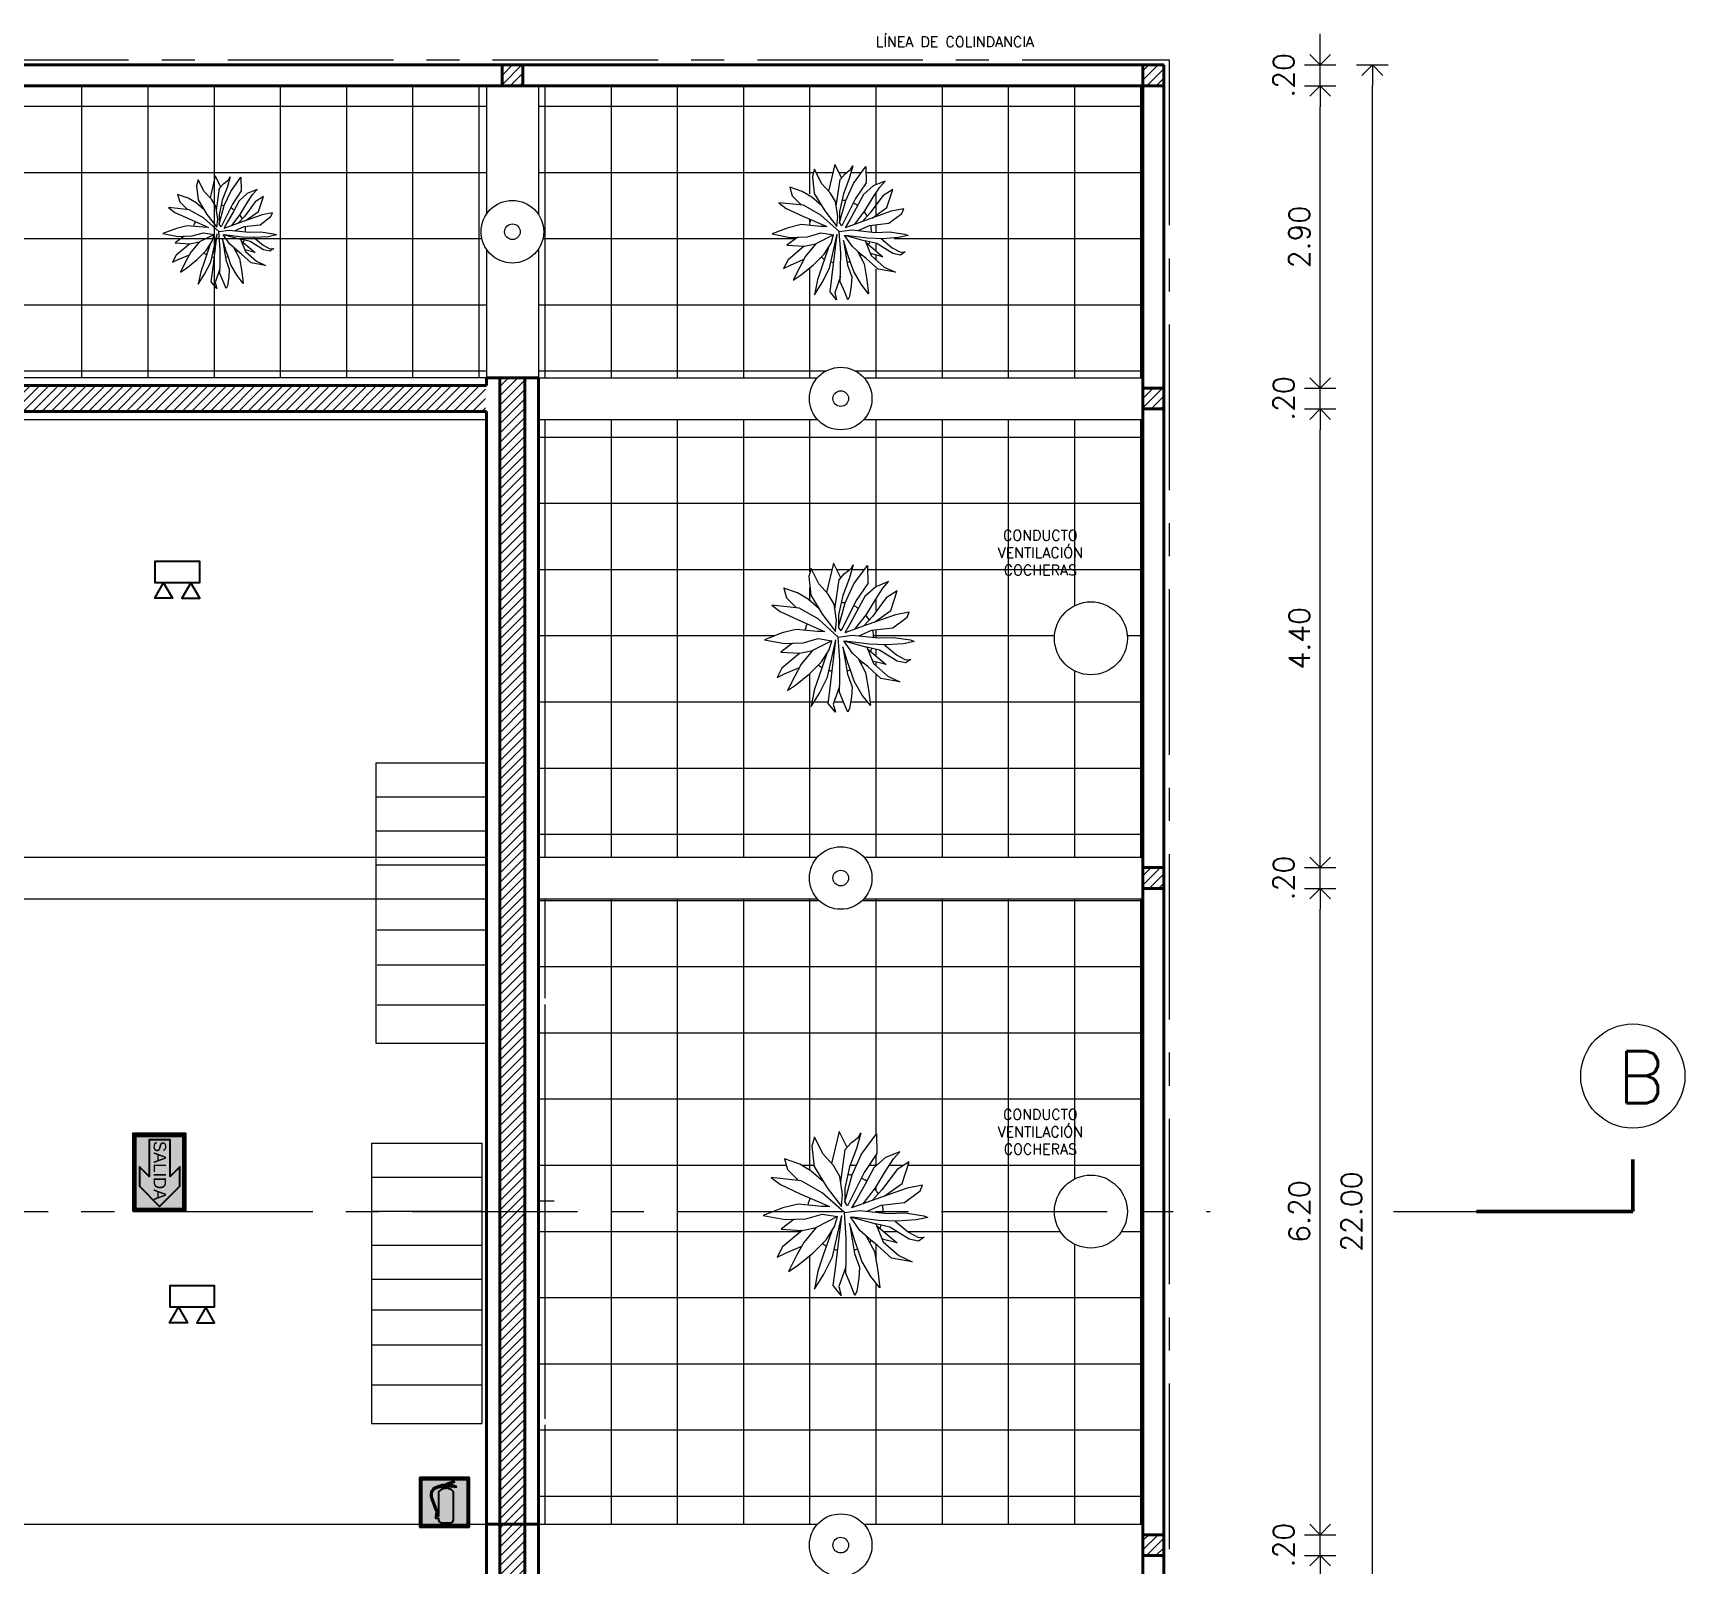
# Model space of a CAD drawing. Extents: x 1009 to 1343, y -172900 to 201.
# Drawn here: x 1053.45 to 1069.3, y 129.4 to 144.09 of the extents above; entities that cross this region are included whole.
import ezdxf

# ---------------------------------------------------------------- set-up
doc = ezdxf.new("R2010")
doc.units = 0
doc.header["$LTSCALE"] = 0.5
doc.linetypes.add('CENTER', pattern=[50.8, 31.75, -6.35, 6.35, -6.35])
doc.linetypes.add('TRAZOS2', pattern=[0.375, 0.25, -0.125])
doc.layers.get('0').update_dxf_attribs({"linetype": 'CONTINUOUS'})
doc.layers.get('Defpoints').update_dxf_attribs({"linetype": 'CONTINUOUS'})
for name, color, linetype, lineweight in [('Acotaciones', 9, 'CONTINUOUS', 9), ('Detalles .05', 243, 'CONTINUOUS', 5), ('Detalles 01', 8, 'CONTINUOUS', 9), ('Equipamiento fijo', 31, 'CONTINUOUS', 13), ('EQUIPO DE EMERGENCIA', 200, 'CONTINUOUS', 30), ('Muros corte', 7, 'CONTINUOUS', 40), ('Pisos', 252, 'CONTINUOUS', 18), ('Punta 01', 6, 'CONTINUOUS', 9), ('Punta 02', 11, 'CONTINUOUS', 20), ('Punta 05', 52, 'CONTINUOUS', 50), ('Tratamiento pisos', 251, 'CONTINUOUS', 9), ('Vidrios', 147, 'CONTINUOUS', 13)]:
    doc.layers.add(name, color=color, linetype=linetype, lineweight=lineweight)
for name, color, linetype in [('BRIGADAS', 8, 'TRAZOS2'), ('GCI-LUZ DE EMERG.LUZ ESTROBOSCOPICA', 12, 'CONTINUOUS'), ('MARCO_FONDO_NEGRO', 7, 'CONTINUOUS'), ('SEÑAL_FONDO_FIGURAS', 254, 'CONTINUOUS'), ('SEÑAL_FONDO_NEGRO', 7, 'CONTINUOUS'), ('SEÑAL_FONDO_ROJO', 242, 'CONTINUOUS'), ('SEÑAL_FONDO_VERDE', 86, 'CONTINUOUS')]:
    doc.layers.add(name, color=color, linetype=linetype)
doc.styles.add('franklin gothic medium', font='framd.ttf')
doc.styles.add('Texto 1 mm', font='simplex.shx', dxfattribs={"height": 0.1})
doc.styles.add('Texto 2 mm', font='simplex.shx', dxfattribs={"height": 0.2})
doc.styles.add('Texto 5 mm', font='simplex.shx', dxfattribs={"height": 0.5})
doc.dimstyles.new('Primera línea', dxfattribs={"dimscale": 0, "dimtxt": 0.2, "dimasz": 0.2, "dimexe": 0.15, "dimexo": 0, "dimgap": 0.1, "dimtad": 1, "dimzin": 4, "dimdsep": 46, "dimtxsty": 'Texto 2 mm', "dimblk": 'OPEN90', "dimcen": 2.5, "dimclrd": 256, "dimclre": 256, "dimclrt": 256, "dimadec": 0, "dimazin": 0, "dimtfac": 1, "dimtmove": 2, "dimatfit": 3, "dimldrblk": 'OPEN90', "dimfxl": 1, "dimtolj": 1, "dimtzin": 0, "dimlwd": -1, "dimlwe": -1, "dimarcsym": 0})
doc.dimstyles.new('Segunda línea', dxfattribs={"dimscale": 0, "dimtxt": 0.2, "dimasz": 0.2, "dimexe": 0.15, "dimexo": 0.5, "dimgap": 0.1, "dimtad": 1, "dimzin": 4, "dimdsep": 46, "dimtxsty": 'Texto 2 mm', "dimblk": 'OPEN90', "dimcen": 2.5, "dimclrd": 256, "dimclre": 256, "dimclrt": 256, "dimadec": 0, "dimazin": 0, "dimtfac": 1, "dimtmove": 2, "dimatfit": 3, "dimldrblk": 'OPEN90', "dimfxl": 1, "dimtolj": 1, "dimtzin": 0, "dimlwd": -1, "dimlwe": -1, "dimarcsym": 0})
pattern_1 = [(0, (0.4505, 12.5808), (0, 0.635), []), (90, (0.4505, 12.5808), (-0.635, 4e-17), [])]
pattern_2 = [(45, (0.52796, 11.5044), (-0.0449012806, 0.0449012806), [])]
pattern_3 = [(0, (0.4505, 12.5808), (1e-16, 0.635), []), (90, (0.4505, 12.5808), (-0.635, 2e-16), [])]

# ---------------------------------------------------------------- blocks, each defined once
blk = doc.blocks.new('_Open90')
at = {"color": 0, "linetype": 'ByBlock', "lineweight": -2}
for p, q in [((0, 0), (-1, 0)), ((-0.5, 0.5), (0, 0)), ((0, 0), (-0.5, -0.5))]:
    blk.add_line(p, q, dxfattribs=at)
blk = doc.blocks.new('*D214')
at = {"layer": 'Acotaciones', "transparency": 16777216}
for p, q in [((1065.646, 129.486), (1065.946, 129.486)), ((1065.796, 125.286), (1065.796, 129.286)), ((1065.646, 125.086), (1065.946, 125.086))]:
    blk.add_line(p, q, dxfattribs=at)
at = {"layer": 'Defpoints', "color": 0, "transparency": 16777216}
for p in [(1065.646, 129.486), (1065.796, 129.486), (1065.646, 125.086)]:
    blk.add_point(p, dxfattribs=at)
at = {"layer": 'Acotaciones', "transparency": 16777216, "xscale": 0.2, "yscale": 0.2, "zscale": 0.2}
for p, rotation in [((1065.796, 129.486), 90), ((1065.796, 125.086), 270)]:
    blk.add_blockref('_Open90', p, dxfattribs=dict(at, rotation=rotation))
at = {"layer": 'Acotaciones', "transparency": 16777216, "insert": (1065.596, 127.286), "char_height": 0.2, "attachment_point": 5, "rotation": 90, "style": 'Texto 2 mm'}
blk.add_mtext('\\A1;4.40', dxfattribs=at)
blk = doc.blocks.new('*D215')
at = {"layer": 'Acotaciones', "transparency": 16777216}
for p, q in [((1065.646, 135.886), (1065.946, 135.886)), ((1065.796, 129.886), (1065.796, 135.686)), ((1065.646, 129.686), (1065.946, 129.686))]:
    blk.add_line(p, q, dxfattribs=at)
at = {"layer": 'Defpoints', "color": 0, "transparency": 16777216}
for p in [(1065.646, 135.886), (1065.796, 135.886), (1065.646, 129.686)]:
    blk.add_point(p, dxfattribs=at)
at = {"layer": 'Acotaciones', "transparency": 16777216, "xscale": 0.2, "yscale": 0.2, "zscale": 0.2}
for p, rotation in [((1065.796, 135.886), 90), ((1065.796, 129.686), 270)]:
    blk.add_blockref('_Open90', p, dxfattribs=dict(at, rotation=rotation))
at = {"layer": 'Acotaciones', "transparency": 16777216, "insert": (1065.596, 132.786), "char_height": 0.2, "attachment_point": 5, "rotation": 90, "style": 'Texto 2 mm'}
blk.add_mtext('\\A1;6.20', dxfattribs=at)
blk = doc.blocks.new('*D216')
at = {"layer": 'Acotaciones', "transparency": 16777216}
for p, q in [((1065.646, 140.486), (1065.946, 140.486)), ((1065.796, 136.286), (1065.796, 140.286)), ((1065.646, 136.086), (1065.946, 136.086))]:
    blk.add_line(p, q, dxfattribs=at)
at = {"layer": 'Defpoints', "color": 0, "transparency": 16777216}
for p in [(1065.646, 140.486), (1065.796, 140.486), (1065.646, 136.086)]:
    blk.add_point(p, dxfattribs=at)
at = {"layer": 'Acotaciones', "transparency": 16777216, "xscale": 0.2, "yscale": 0.2, "zscale": 0.2}
for p, rotation in [((1065.796, 140.486), 90), ((1065.796, 136.086), 270)]:
    blk.add_blockref('_Open90', p, dxfattribs=dict(at, rotation=rotation))
at = {"layer": 'Acotaciones', "transparency": 16777216, "insert": (1065.596, 138.286), "char_height": 0.2, "attachment_point": 5, "rotation": 90, "style": 'Texto 2 mm'}
blk.add_mtext('\\A1;4.40', dxfattribs=at)
blk = doc.blocks.new('*D217')
at = {"layer": 'Acotaciones', "transparency": 16777216}
for p, q in [((1065.646, 143.586), (1065.946, 143.586)), ((1065.796, 140.886), (1065.796, 143.386)), ((1065.646, 140.686), (1065.946, 140.686))]:
    blk.add_line(p, q, dxfattribs=at)
at = {"layer": 'Defpoints', "color": 0, "transparency": 16777216}
for p in [(1065.646, 143.586), (1065.796, 143.586), (1065.646, 140.686)]:
    blk.add_point(p, dxfattribs=at)
at = {"layer": 'Acotaciones', "transparency": 16777216, "xscale": 0.2, "yscale": 0.2, "zscale": 0.2}
for p, rotation in [((1065.796, 143.586), 90), ((1065.796, 140.686), 270)]:
    blk.add_blockref('_Open90', p, dxfattribs=dict(at, rotation=rotation))
at = {"layer": 'Acotaciones', "transparency": 16777216, "insert": (1065.596, 142.136), "char_height": 0.2, "attachment_point": 5, "rotation": 90, "style": 'Texto 2 mm'}
blk.add_mtext('\\A1;2.90', dxfattribs=at)
blk = doc.blocks.new('*D218')
at = {"layer": 'Acotaciones', "transparency": 16777216}
for p, q in [((1066.146, 143.786), (1066.447, 143.786)), ((1066.297, 121.986), (1066.297, 143.586)), ((1066.146, 121.786), (1066.447, 121.786))]:
    blk.add_line(p, q, dxfattribs=at)
at = {"layer": 'Defpoints', "color": 0, "transparency": 16777216}
for p in [(1065.646, 143.786), (1066.297, 143.786), (1065.646, 121.786)]:
    blk.add_point(p, dxfattribs=at)
at = {"layer": 'Acotaciones', "transparency": 16777216, "xscale": 0.2, "yscale": 0.2, "zscale": 0.2}
for p, rotation in [((1066.297, 143.786), 90), ((1066.297, 121.786), 270)]:
    blk.add_blockref('_Open90', p, dxfattribs=dict(at, rotation=rotation))
at = {"layer": 'Acotaciones', "transparency": 16777216, "insert": (1066.097, 132.786), "char_height": 0.2, "attachment_point": 5, "rotation": 90, "style": 'Texto 2 mm'}
blk.add_mtext('\\A1;22.00', dxfattribs=at)
blk = doc.blocks.new('Planta 1')
for p, q in [((-0.233, 0.595), (-0.254, 0.525)), ((-0.254, 0.525), (-0.236, 0.364)), ((-0.166, 0.461), (-0.233, 0.595)), ((-0.039, 0.64), (-0.099, 0.388)), ((0.024, 0.515), (-0.039, 0.64)), ((0.009, 0.498), (0.057, 0.553)), ((0.057, 0.553), (0.113, 0.595)), ((0.132, 0.627), (0.097, 0.506)), ((0.113, 0.595), (0.132, 0.627)), ((0.137, 0.461), (0.254, 0.622)), ((0.254, 0.622), (0.257, 0.466)), ((-0.35, 0.384), (-0.47, 0.424)), ((-0.47, 0.424), (-0.446, 0.342)), ((-0.084, 0.372), (-0.166, 0.461)), ((-0.027, 0.244), (0.009, 0.498)), ((0.097, 0.506), (0.041, 0.362)), ((0.063, 0.299), (0.137, 0.461)), ((0.257, 0.466), (0.156, 0.317)), ((0.326, 0.436), (0.233, 0.354)), ((0.438, 0.481), (0.326, 0.436)), ((0.326, 0.329), (0.387, 0.426)), ((0.387, 0.426), (0.438, 0.481)), ((0.512, 0.401), (0.416, 0.342)), ((0.456, 0.232), (0.512, 0.401)), ((-0.337, 0.252), (-0.574, 0.277)), ((-0.574, 0.277), (-0.502, 0.222)), ((-0.446, 0.342), (-0.358, 0.254)), ((-0.259, 0.329), (-0.35, 0.384)), ((-0.164, 0.246), (-0.259, 0.329)), ((-0.236, 0.364), (-0.134, 0.198)), ((-0.033, 0.287), (-0.084, 0.372)), ((-0.012, 0.145), (-0.033, 0.287)), ((0.041, 0.362), (0.004, 0.193)), ((0.004, 0.087), (0.063, 0.299)), ((0.156, 0.317), (0.026, 0.055)), ((0.233, 0.354), (0.164, 0.225)), ((0.246, 0.198), (0.326, 0.329)), ((0.416, 0.342), (0.297, 0.18)), ((-0.502, 0.222), (-0.345, 0.15)), ((-0.345, 0.15), (-0.116, 0.05)), ((-0.172, 0.158), (-0.337, 0.252)), ((0.002, 0.002), (-0.172, 0.158)), ((-0.134, 0.198), (-0.021, 0.051)), ((-0.021, 0.051), (-0.012, 0.145)), ((0.004, 0.193), (0.004, 0.087)), ((0.164, 0.225), (0.102, 0.113)), ((0.149, 0.072), (0.246, 0.198)), ((0.297, 0.18), (0.22, 0.096)), ((0.496, 0.195), (0.257, 0.111)), ((0.315, 0.131), (0.456, 0.232)), ((0.475, 0.081), (0.597, 0.173)), ((0.616, 0.217), (0.496, 0.195)), ((0.597, 0.173), (0.616, 0.217)), ((-0.483, 0.039), (-0.637, -0.021)), ((-0.361, 0.068), (-0.483, 0.039)), ((-0.177, 0.051), (-0.361, 0.068)), ((-0.116, 0.05), (-0.177, 0.051)), ((0.002, 0.002), (0.121, 0.019)), ((0.017, -0.2), (0.002, 0.002)), ((0.026, 0.055), (0.004, 0.087)), ((0.102, 0.113), (0.058, 0.039)), ((0.257, 0.111), (0.058, 0.039)), ((0.121, 0.019), (0.347, -0.006)), ((0.182, 0.012), (0.291, 0.061)), ((0.291, 0.061), (0.475, 0.081)), ((-0.637, -0.021), (-0.464, -0.053)), ((-0.394, -0.051), (-0.496, -0.128)), ((-0.496, -0.128), (-0.331, -0.138)), ((-0.464, -0.053), (-0.302, -0.048)), ((-0.331, -0.138), (-0.22, -0.115)), ((-0.22, -0.115), (-0.318, -0.232)), ((-0.302, -0.048), (-0.172, -0.011)), ((-0.053, -0.03), (-0.22, -0.115)), ((-0.172, -0.011), (-0.053, -0.03)), ((-0.142, -0.212), (-0.076, -0.108)), ((-0.092, -0.346), (-0.019, -0.022)), ((-0.076, -0.108), (-0.053, -0.03)), ((-0.068, -0.438), (-0.019, -0.022)), ((0.043, -0.084), (0.081, -0.319)), ((0.084, -0.22), (0.043, -0.084)), ((0.051, -0.031), (0.249, -0.086)), ((0.124, -0.138), (0.051, -0.031)), ((0.27, -0.061), (0.062, -0.034)), ((0.249, -0.086), (0.307, -0.227)), ((0.358, -0.113), (0.249, -0.086)), ((0.257, -0.103), (0.416, -0.237)), ((0.414, -0.066), (0.27, -0.061)), ((0.347, -0.006), (0.48, -0.001)), ((0.512, -0.207), (0.358, -0.113)), ((0.401, -0.065), (0.507, -0.153)), ((0.566, -0.056), (0.414, -0.066)), ((0.48, -0.001), (0.627, -0.023)), ((0.659, -0.036), (0.566, -0.056)), ((0.627, -0.023), (0.659, -0.036)), ((-0.331, -0.138), (-0.486, -0.267)), ((-0.318, -0.232), (-0.374, -0.336)), ((-0.246, -0.317), (-0.142, -0.212)), ((-0.097, -0.141), (-0.164, -0.334)), ((0.015, -0.354), (0.017, -0.2)), ((0.11, -0.294), (0.084, -0.22)), ((0.209, -0.215), (0.124, -0.138)), ((0.174, -0.184), (0.238, -0.304)), ((0.259, -0.254), (0.209, -0.215)), ((0.371, -0.356), (0.259, -0.254)), ((0.416, -0.237), (0.299, -0.208)), ((0.307, -0.227), (0.43, -0.336)), ((0.507, -0.153), (0.584, -0.195)), ((0.584, -0.222), (0.512, -0.207)), ((0.584, -0.195), (0.629, -0.192)), ((0.629, -0.192), (0.584, -0.222)), ((-0.486, -0.267), (-0.528, -0.349)), ((-0.528, -0.349), (-0.462, -0.317)), ((-0.462, -0.317), (-0.334, -0.262)), ((-0.374, -0.336), (-0.438, -0.461)), ((-0.369, -0.416), (-0.246, -0.317)), ((-0.164, -0.334), (-0.206, -0.458)), ((-0.161, -0.483), (-0.092, -0.346)), ((0.012, -0.475), (0.015, -0.354)), ((0.081, -0.319), (0.121, -0.428)), ((0.14, -0.379), (0.11, -0.294)), ((0.209, -0.5), (0.14, -0.379)), ((0.238, -0.304), (0.265, -0.456)), ((0.536, -0.386), (0.371, -0.356)), ((0.43, -0.336), (0.536, -0.386)), ((-0.438, -0.461), (-0.369, -0.416)), ((-0.206, -0.458), (-0.233, -0.6)), ((-0.233, -0.6), (-0.161, -0.483)), ((-0.086, -0.572), (-0.068, -0.438)), ((0.013, -0.425), (-0.041, -0.58)), ((0.057, -0.582), (0.012, -0.475)), ((0.116, -0.515), (0.1, -0.617)), ((0.121, -0.428), (0.116, -0.515)), ((0.281, -0.59), (0.209, -0.5)), ((0.265, -0.456), (0.281, -0.59)), ((-0.023, -0.649), (-0.086, -0.572)), ((-0.041, -0.58), (-0.023, -0.649)), ((0.084, -0.649), (0.057, -0.582)), ((0.1, -0.617), (0.084, -0.649))]:
    blk.add_line(p, q)
at = {"layer": 'Detalles .05'}
for start, end in [(79.6774, 86.207), (55.7777, 65.1238), (125.0386, 125.0807), (29.6412, 39.1255), (157.2574, 168.4231), (359.4429, 11.7162), (335.4998, 341.0401), (233.5733, 240.8096), (309.5647, 313.1025), (253.2847, 258.683), (283.2227, 289.1148)]:
    blk.add_arc((0.008, 0.001), 0.3, start, end, dxfattribs=at)
blk = doc.blocks.new('A$C4F586106')
at = {"layer": 'SEÑAL_FONDO_FIGURAS'}
h = blk.add_hatch(color=256, dxfattribs=at)
h.paths.add_polyline_path([(1.092, 0.238), (0.029, 0.238), (0.029, 1.85), (1.092, 1.85)])
h.paths.add_polyline_path([(1.063, 1.821), (0.058, 1.821), (0.058, 0.267), (1.063, 0.267)], flags=16)
h.paths.add_polyline_path([(0.807, 1.55), (0.807, 0.438), (0.287, 0.438), (0.287, 1.55)], flags=8)
blk.add_hatch(color=256, dxfattribs=at).paths.add_polyline_path([(0.553, 1.768), (0.126, 1.339), (0.126, 0.925), (0.327, 1.132), (0.327, 0.349), (0.553, 0.349), (0.778, 0.349), (0.778, 1.132), (0.979, 0.925), (0.979, 1.339)])
at = {"layer": 'SEÑAL_FONDO_VERDE'}
h = blk.add_hatch(color=256, dxfattribs=at)
h.paths.add_polyline_path([(0.058, 0.267), (0.058, 1.821), (1.063, 1.821), (1.063, 0.267)])
h.paths.add_polyline_path([(0.327, 0.349), (0.553, 0.349), (0.778, 0.349), (0.778, 1.132), (0.979, 0.925), (0.979, 1.339), (0.553, 1.768), (0.126, 1.339), (0.126, 0.925), (0.327, 1.132)], flags=16)
at = {"layer": 'MARCO_FONDO_NEGRO'}
blk.add_lwpolyline([(1.121, 1.879), (1.121, 0.209), (0, 0.209), (0, 1.879)], close=True, dxfattribs=at)
at = {"layer": 'SEÑAL_FONDO_FIGURAS'}
blk.add_lwpolyline([(1.092, 1.85), (0.029, 1.85), (0.029, 0.238), (1.092, 0.238)], close=True, dxfattribs=at)
at = {"layer": 'SEÑAL_FONDO_NEGRO'}
blk.add_lwpolyline([(1.063, 1.821), (1.063, 0.267), (0.058, 0.267), (0.058, 1.821)], close=True, dxfattribs=at)
at = {"layer": 'SEÑAL_FONDO_VERDE'}
for points in [[(1.063, 1.821), (1.063, 0.267), (0.058, 0.267), (0.058, 1.821)], [(0.553, 0.349), (0.778, 0.349), (0.778, 1.132), (0.979, 0.925), (0.979, 1.339), (0.553, 1.768), (0.126, 1.339), (0.126, 0.925), (0.327, 1.132), (0.327, 0.349)], [(0.553, 0.349), (0.778, 0.349), (0.778, 1.132), (0.979, 0.925), (0.979, 1.339), (0.553, 1.768), (0.126, 1.339), (0.126, 0.925), (0.327, 1.132), (0.327, 0.349)]]:
    blk.add_lwpolyline(points, close=True, dxfattribs=at)
at = {"layer": 'SEÑAL_FONDO_VERDE', "style": 'franklin gothic medium'}
blk.add_text('SALIDA', height=0.2658, rotation=90, dxfattribs=at).set_placement((0.681, 0.372))
blk = doc.blocks.new('A$C6C4A3897')
at = {"layer": 'SEÑAL_FONDO_FIGURAS'}
h = blk.add_hatch(color=256, dxfattribs=at)
h.paths.add_polyline_path([(2.147, -0.043), (0.043, -0.043), (0.043, -2.139), (2.147, -2.139)])
h.paths.add_polyline_path([(2.093, -2.085), (0.097, -2.085), (0.097, -0.097), (2.093, -0.097)], flags=16)
h.paths.add_polyline_path([(1.494, -1.856, -0.414214), (1.364, -1.986), (0.969, -1.986, -0.414214), (0.839, -1.856), (0.839, -1.789), (0.708, -1.789), (0.708, -1.699), (0.74, -1.699), (0.74, -1.664), (0.711, -1.664), (0.711, -1.576), (0.743, -1.576, 0.083884), (0.693, -1.404), (0.5, -0.898, -0.214308), (0.523, -0.578, -0.167733), (0.738, -0.417, -0.097156), (0.97, -0.351), (0.97, -0.321), (1.058, -0.321), (1.058, -0.351), (1.087, -0.351, -0.303754), (1.167, -0.298, -0.115313), (1.528, -0.185), (1.53, -0.211, 0.177163), (1.266, -0.329, -0.189272), (1.622, -0.41), (1.592, -0.419, 0.309273), (1.561, -0.409), (1.517, -0.422, 0.291679), (1.46, -0.396), (1.418, -0.408, 0.202341), (1.342, -0.393), (1.3, -0.404, 0.390383), (1.254, -0.384, -0.914616), (1.082, -0.399), (1.058, -0.399), (1.058, -0.429), (0.97, -0.429), (0.97, -0.404, 0.074097), (0.777, -0.461, 0.17086), (0.577, -0.631, 0.207162), (0.599, -0.983), (0.763, -1.4, -0.083589), (0.794, -1.576), (0.817, -1.576), (0.817, -1.664), (0.792, -1.664), (0.792, -1.699), (0.839, -1.699), (0.839, -0.631, -0.204768), (1.051, -0.505, 0.117351), (1.082, -0.431, 0.582578), (1.251, -0.433, 0.113638), (1.282, -0.505, -0.204768), (1.494, -0.631)], flags=0)
h.paths.add_polyline_path([(1.184, -0.438), (1.167, -0.358), (1.151, -0.438, -6.735071)], flags=0)
at = {"layer": 'SEÑAL_FONDO_ROJO'}
h = blk.add_hatch(color=256, dxfattribs=at)
h.paths.add_polyline_path([(2.093, -0.097), (0.097, -0.097), (0.097, -2.085), (2.093, -2.085)])
h.paths.add_polyline_path([(1.494, -1.856, -0.414214), (1.364, -1.986), (0.969, -1.986, -0.414214), (0.839, -1.856), (0.839, -1.789), (0.708, -1.789), (0.708, -1.699), (0.74, -1.699), (0.74, -1.664), (0.711, -1.664), (0.711, -1.576), (0.743, -1.576, 0.083884), (0.693, -1.404), (0.5, -0.898, -0.214308), (0.523, -0.578, -0.167733), (0.738, -0.417, -0.097156), (0.97, -0.351), (0.97, -0.321), (1.058, -0.321), (1.058, -0.351), (1.087, -0.351, -0.303754), (1.167, -0.298, -0.115313), (1.528, -0.185), (1.53, -0.211, 0.177163), (1.266, -0.329, -0.189272), (1.622, -0.41), (1.592, -0.419, 0.309273), (1.561, -0.409), (1.517, -0.422, 0.291679), (1.46, -0.396), (1.418, -0.408, 0.202341), (1.342, -0.393), (1.3, -0.404, 0.390383), (1.254, -0.384, -0.914616), (1.082, -0.399), (1.058, -0.399), (1.058, -0.429), (0.97, -0.429), (0.97, -0.404, 0.074097), (0.777, -0.461, 0.17086), (0.577, -0.631, 0.207162), (0.599, -0.983), (0.763, -1.4, -0.083589), (0.794, -1.576), (0.817, -1.576), (0.817, -1.664), (0.792, -1.664), (0.792, -1.699), (0.839, -1.699), (0.839, -0.631, -0.204768), (1.051, -0.505, 0.117351), (1.082, -0.431, 0.582578), (1.251, -0.433, 0.113638), (1.282, -0.505, -0.204768), (1.494, -0.631)], flags=16)
h.paths.add_polyline_path([(1.184, -0.438), (1.167, -0.358), (1.151, -0.438, -6.735071)], flags=0)
at = {"layer": 'MARCO_FONDO_NEGRO'}
for p, q in [((2.191, 0), (0, 0)), ((0, 0), (0, -2.182)), ((2.191, -2.182), (2.191, 0)), ((0, -2.182), (2.191, -2.182))]:
    blk.add_line(p, q, dxfattribs=at)
at = {"layer": 'SEÑAL_FONDO_FIGURAS'}
for points in [[(0.043, -2.139), (2.147, -2.139), (2.147, -0.043), (0.043, -0.043)], [(0.097, -2.085), (0.097, -0.097), (2.093, -0.097), (2.093, -2.085)]]:
    blk.add_lwpolyline(points, close=True, dxfattribs=at)
for points in [[(1.082, -0.431, -0.117351), (1.051, -0.505, 0.204768), (0.839, -0.631), (0.839, -1.699), (0.792, -1.699), (0.792, -1.664), (0.817, -1.664), (0.817, -1.576), (0.794, -1.576, 0.083589), (0.763, -1.4), (0.599, -0.983, -0.207162), (0.577, -0.631, -0.17086), (0.777, -0.461, -0.074097), (0.97, -0.404), (0.97, -0.429), (1.058, -0.429), (1.058, -0.399), (1.082, -0.399, 0.914616), (1.254, -0.384, -0.390383), (1.3, -0.404), (1.342, -0.393, -0.202341), (1.418, -0.408), (1.46, -0.396, -0.291679), (1.517, -0.422), (1.561, -0.409, -0.309273), (1.592, -0.419), (1.622, -0.41, 0.189272), (1.266, -0.329, -0.177163), (1.53, -0.211), (1.528, -0.185, 0.115313), (1.167, -0.298, 0.303754), (1.087, -0.351), (1.058, -0.351), (1.058, -0.321), (0.97, -0.321), (0.97, -0.351, 0.097156), (0.738, -0.417, 0.167733), (0.523, -0.578, 0.214308), (0.5, -0.898), (0.693, -1.404, -0.083884), (0.743, -1.576), (0.711, -1.576), (0.711, -1.664), (0.74, -1.664), (0.74, -1.699), (0.708, -1.699), (0.708, -1.789), (0.839, -1.789), (0.839, -1.856, 0.414214), (0.969, -1.986), (1.364, -1.986, 0.414214), (1.494, -1.856), (1.494, -0.631, 0.204768), (1.282, -0.505, -0.113638), (1.251, -0.433, -0.582578)], [(1.167, -0.358), (1.184, -0.438, 6.735071), (1.151, -0.438)]]:
    blk.add_lwpolyline(points, format="xyb", close=True, dxfattribs=at)
blk = doc.blocks.new('A$C04752EFD')
at = {"layer": 'GCI-LUZ DE EMERG.LUZ ESTROBOSCOPICA', "color": 1}
blk.add_lwpolyline([(-0.177, -0.173), (-0.177, 0), (0.177, 0), (0.177, -0.173)], close=True, dxfattribs=at)
at = {"layer": 'GCI-LUZ DE EMERG.LUZ ESTROBOSCOPICA'}
for points in [[(0.177, -0.173), (-0.177, -0.173), (-0.177, 0), (0.177, 0)], [(-0.109, -0.173), (-0.038, -0.297), (-0.18, -0.297)], [(0.109, -0.173), (0.038, -0.297), (0.18, -0.297)]]:
    blk.add_lwpolyline(points, close=True, dxfattribs=at)

msp = doc.modelspace()

# ---------------------------------------------------------------- hatches: boundary and pattern name
at = {"layer": 'Detalles 01'}
h = msp.add_hatch(dxfattribs=at)
h.set_pattern_fill('ANSI31', color=256, scale=0.02, style=0)
h.set_pattern_definition(pattern_2)
h.paths.add_polyline_path([(1057.946, 143.786), (1057.946, 143.586), (1058.146, 143.586), (1058.146, 143.786)])
h = msp.add_hatch(dxfattribs=at)
h.set_pattern_fill('ANSI31', color=256, scale=0.02, style=0)
h.set_pattern_definition(pattern_2)
h.paths.add_polyline_path([(1064.096, 143.586), (1064.296, 143.586), (1064.296, 143.786), (1064.096, 143.786)])
h = msp.add_hatch(dxfattribs=at)
h.set_pattern_fill('ANSI31', color=256, scale=0.02, style=0)
h.set_pattern_definition(pattern_2)
h.paths.add_polyline_path([(1058.166, 140.786), (1057.926, 140.786), (1057.926, 129.786), (1058.166, 129.786)])
h = msp.add_hatch(dxfattribs=at)
h.set_pattern_fill('ANSI31', color=256, scale=0.02, style=0)
h.set_pattern_definition([(45, (1056.31156, 140.90709), (-0.0449013, 0.0449013), [])])
h.paths.add_polyline_path([(1057.787, 140.707), (1052.696, 140.707), (1052.696, 140.461), (1057.787, 140.461)])
h = msp.add_hatch(dxfattribs=at)
h.set_pattern_fill('ANSI31', color=256, scale=0.02, style=0)
h.set_pattern_definition(pattern_2)
h.paths.add_polyline_path([(1064.096, 140.486), (1064.296, 140.486), (1064.296, 140.686), (1064.096, 140.686)])
h = msp.add_hatch(dxfattribs=at)
h.set_pattern_fill('ANSI31', color=256, scale=0.02, style=0)
h.set_pattern_definition(pattern_2)
h.paths.add_polyline_path([(1064.296, 135.886), (1064.296, 136.086), (1064.096, 136.086), (1064.096, 135.886)])
h = msp.add_hatch(dxfattribs=at)
h.set_pattern_fill('ANSI31', color=256, scale=0.02, style=0)
h.set_pattern_definition(pattern_2)
h.paths.add_polyline_path([(1058.166, 129.786), (1057.926, 129.786), (1057.926, 124.786), (1058.166, 124.786)])
h = msp.add_hatch(dxfattribs=at)
h.set_pattern_fill('ANSI31', color=256, scale=0.02, style=0)
h.set_pattern_definition(pattern_2)
h.paths.add_polyline_path([(1064.296, 129.686), (1064.096, 129.686), (1064.096, 129.486), (1064.296, 129.486)])
at = {"layer": 'Tratamiento pisos'}
h = msp.add_hatch(dxfattribs=at)
h.set_pattern_fill('NET,_O', color=256, scale=0.2)
h.set_pattern_definition(pattern_3)
h.paths.add_polyline_path([(1052.696, 141.951), (1052.696, 140.786), (1057.796, 140.786), (1057.796, 142.02, -0.147477), (1057.746, 142.186, -0.147477), (1057.796, 142.352), (1057.796, 143.586), (1052.696, 143.586), (1052.696, 142.398, -0.213422), (1052.796, 142.174, -0.213422)])
h.paths.add_polyline_path([(1055.335, 142.418), (1055.444, 142.577), (1055.441, 142.709), (1055.343, 142.573), (1055.28, 142.437), (1055.28, 142.435, -0.058012)], flags=16)
h = msp.add_hatch(dxfattribs=at)
h.set_pattern_fill('NET,_O', color=256, scale=0.2)
h.set_pattern_definition(pattern_3)
h.paths.add_polyline_path([(1058.296, 143.586), (1058.296, 142.352, -0.147477), (1058.346, 142.186, -0.147477), (1058.296, 142.02), (1058.296, 140.786), (1060.973, 140.786, -0.447214), (1061.42, 140.786), (1064.096, 140.786), (1064.096, 143.586)])
h.paths.add_polyline_path([(1060.819, 142.443), (1060.731, 142.53), (1060.707, 142.613), (1060.945, 142.534), (1060.924, 142.716), (1060.945, 142.786), (1061.012, 142.651), (1061.081, 142.577), (1061.141, 142.831), (1061.199, 142.714), (1061.294, 142.786), (1061.313, 142.818), (1061.278, 142.696), (1061.222, 142.55), (1061.208, 142.489, -0.028046), (1061.242, 142.485), (1061.318, 142.651), (1061.436, 142.813), (1061.44, 142.598), (1061.621, 142.671), (1061.57, 142.616), (1061.509, 142.518), (1061.423, 142.377, -0.119282), (1061.484, 142.249), (1061.659, 142.268), (1061.782, 142.36), (1061.801, 142.405), (1061.68, 142.383), (1061.466, 142.307, -0.104678), (1061.49, 142.184), (1061.53, 142.18), (1061.746, 142.188), (1061.844, 142.15), (1061.609, 142.1), (1061.691, 142.032), (1061.769, 141.99), (1061.814, 141.992), (1061.746, 141.947), (1061.541, 142.072), (1061.474, 142.089, -0.024179), (1061.463, 142.062), (1061.6, 141.947), (1061.482, 141.976), (1061.49, 141.957), (1061.613, 141.847), (1061.72, 141.797), (1061.425, 141.85), (1061.447, 141.727), (1061.463, 141.592), (1061.304, 141.789), (1061.297, 141.667), (1061.272, 141.512), (1061.238, 141.599), (1061.183, 141.728), (1061.138, 141.602), (1061.157, 141.532), (1061.018, 141.7), (1060.945, 141.582), (1060.972, 141.724), (1061.015, 141.849), (1061.041, 141.923, -0.031585), (1061.008, 141.944), (1060.932, 141.867), (1060.728, 141.702), (1060.841, 141.921), (1060.715, 141.867), (1060.648, 141.834), (1060.69, 141.917), (1060.846, 142.047), (1060.68, 142.057), (1060.767, 142.122), (1060.538, 142.165), (1060.78, 142.259), (1060.892, 142.248, -0.048758), (1060.909, 142.304), (1060.833, 142.338), (1060.54, 142.472)], flags=16)
h = msp.add_hatch(dxfattribs=at)
h.set_pattern_fill('NET,_O', color=256, scale=0.2)
h.set_pattern_definition(pattern_1)
h.paths.add_polyline_path([(1058.296, 140.386), (1058.296, 136.186), (1060.973, 136.186, -0.447214), (1061.42, 136.186), (1064.096, 136.186), (1064.096, 140.386), (1061.42, 140.386, -0.447214), (1060.973, 140.386)])
h.paths.add_polyline_path([(1060.534, 138.603), (1060.773, 138.578), (1060.675, 138.675), (1060.649, 138.766), (1060.782, 138.722), (1060.882, 138.661), (1060.987, 138.57, -0.000184), (1060.988, 138.57), (1060.909, 138.7), (1060.888, 138.879), (1060.911, 138.956), (1060.985, 138.807), (1061.06, 138.726), (1061.127, 139.005), (1061.196, 138.867), (1061.233, 138.909), (1061.295, 138.956), (1061.316, 138.992), (1061.277, 138.857), (1061.215, 138.697), (1061.201, 138.629, -0.028046), (1061.238, 138.625), (1061.322, 138.807), (1061.452, 138.986), (1061.454, 138.813), (1061.342, 138.647), (1061.318, 138.599, -0.040803), (1061.366, 138.572), (1061.428, 138.689), (1061.531, 138.78), (1061.655, 138.829), (1061.599, 138.769), (1061.531, 138.661), (1061.443, 138.515), (1061.437, 138.507, -0.041407), (1061.468, 138.462), (1061.499, 138.496), (1061.632, 138.675), (1061.738, 138.741), (1061.676, 138.554), (1061.519, 138.442), (1061.72, 138.512), (1061.853, 138.537), (1061.832, 138.488), (1061.696, 138.386), (1061.504, 138.365, -0.053604), (1061.511, 138.294), (1061.555, 138.289), (1061.702, 138.295), (1061.865, 138.27), (1061.9, 138.256), (1061.797, 138.234), (1061.629, 138.223), (1061.614, 138.224), (1061.732, 138.127), (1061.817, 138.08), (1061.868, 138.083), (1061.817, 138.05), (1061.738, 138.066), (1061.567, 138.171), (1061.493, 138.189, -0.024179), (1061.481, 138.159), (1061.632, 138.033), (1061.502, 138.065), (1061.51, 138.044), (1061.646, 137.923), (1061.764, 137.868), (1061.581, 137.901), (1061.457, 138.014), (1061.406, 138.054, -0.015438), (1061.39, 138.041), (1061.434, 137.959), (1061.463, 137.791), (1061.481, 137.642), (1061.401, 137.741), (1061.325, 137.876), (1061.292, 137.97), (1061.287, 137.983, -0.025715), (1061.255, 137.974), (1061.26, 137.942), (1061.304, 137.821), (1061.298, 137.725), (1061.28, 137.612), (1061.263, 137.576), (1061.233, 137.65), (1061.183, 137.769), (1061.184, 137.825), (1061.124, 137.653), (1061.145, 137.576), (1061.074, 137.661), (1061.094, 137.81), (1061.113, 137.971, -0.023559), (1061.083, 137.979), (1061.068, 137.912), (1060.991, 137.761), (1060.911, 137.631), (1060.941, 137.788), (1060.988, 137.926), (1061.016, 138.007, -0.031585), (1060.981, 138.03), (1060.897, 137.945), (1060.761, 137.835), (1060.684, 137.785), (1060.755, 137.923), (1060.799, 138.006), (1060.658, 137.945), (1060.584, 137.909), (1060.631, 138), (1060.802, 138.143), (1060.619, 138.154), (1060.733, 138.239), (1060.655, 138.237), (1060.463, 138.273), (1060.634, 138.339), (1060.77, 138.372), (1060.853, 138.364, -0.048758), (1060.872, 138.426), (1060.788, 138.463), (1060.614, 138.543)], flags=16)
h.paths.add_polyline_path([(1063.946, 138.286, -1), (1063.246, 138.286, -1)], flags=16)
h = msp.add_hatch(dxfattribs=at)
h.set_pattern_fill('NET,_O', color=256, scale=0.2)
h.set_pattern_definition(pattern_1)
h.paths.add_polyline_path([(1064.096, 135.786), (1061.42, 135.786, -0.447214), (1060.973, 135.786), (1058.296, 135.786), (1058.296, 134.833), (1058.929, 134.833), (1058.929, 134.773, -0.308239), (1058.296, 133.96), (1058.296, 132.786), (1060.548, 132.786), (1060.64, 132.822), (1060.79, 132.858), (1060.881, 132.849, -0.048758), (1060.902, 132.917), (1060.809, 132.958), (1060.618, 133.046), (1060.53, 133.112), (1060.793, 133.085), (1060.686, 133.191), (1060.656, 133.291), (1060.803, 133.243), (1060.913, 133.176), (1061.029, 133.075, -0.000184), (1061.029, 133.076), (1060.942, 133.218), (1060.919, 133.415), (1060.945, 133.5), (1061.027, 133.337), (1061.109, 133.247), (1061.182, 133.555), (1061.258, 133.402), (1061.299, 133.449), (1061.367, 133.5), (1061.39, 133.54), (1061.348, 133.391), (1061.28, 133.215), (1061.263, 133.141, -0.028046), (1061.304, 133.136), (1061.397, 133.337), (1061.539, 133.534), (1061.543, 133.343), (1061.419, 133.161), (1061.393, 133.108, -0.040803), (1061.445, 133.078), (1061.513, 133.206), (1061.627, 133.306), (1061.763, 133.361), (1061.702, 133.294), (1061.627, 133.176), (1061.53, 133.016), (1061.523, 133.007, -0.041407), (1061.557, 132.957), (1061.591, 132.994), (1061.737, 133.191), (1061.854, 133.264), (1061.786, 133.058), (1061.614, 132.935), (1061.835, 133.012), (1061.981, 133.04), (1061.958, 132.985), (1061.809, 132.873), (1061.597, 132.85, -0.044317), (1061.605, 132.786), (1063.246, 132.786, -1), (1063.946, 132.786), (1064.096, 132.786)])
h.paths.add_polyline_path([(1058.929, 134.773), (1058.296, 134.773), (1058.296, 133.96, 0.308239)], flags=16)
h.paths.add_polyline_path([(1064.096, 132.786), (1063.946, 132.786, -1), (1063.246, 132.786), (1061.605, 132.786, -0.009265), (1061.605, 132.772), (1061.653, 132.767), (1061.815, 132.773), (1061.994, 132.746), (1062.033, 132.731), (1061.919, 132.706), (1061.734, 132.694), (1061.718, 132.695), (1061.848, 132.588), (1061.942, 132.537), (1061.997, 132.54), (1061.942, 132.504), (1061.854, 132.522), (1061.666, 132.637), (1061.585, 132.657, -0.024179), (1061.572, 132.624), (1061.737, 132.485), (1061.595, 132.521), (1061.604, 132.497), (1061.754, 132.364), (1061.883, 132.304), (1061.682, 132.34), (1061.546, 132.464), (1061.489, 132.509, -0.015438), (1061.472, 132.494), (1061.52, 132.404), (1061.552, 132.219), (1061.572, 132.055), (1061.484, 132.164), (1061.4, 132.313), (1061.364, 132.416), (1061.359, 132.43, -0.025715), (1061.323, 132.42), (1061.328, 132.385), (1061.377, 132.252), (1061.371, 132.146), (1061.351, 132.022), (1061.332, 131.982), (1061.299, 132.064), (1061.244, 132.195), (1061.245, 132.256), (1061.179, 132.067), (1061.202, 131.982), (1061.124, 132.076), (1061.147, 132.24), (1061.167, 132.417, -0.023559), (1061.134, 132.425), (1061.117, 132.352), (1061.033, 132.185), (1060.945, 132.043), (1060.978, 132.216), (1061.03, 132.367), (1061.061, 132.456, -0.031585), (1061.022, 132.482), (1060.929, 132.388), (1060.78, 132.267), (1060.695, 132.213), (1060.773, 132.364), (1060.822, 132.455), (1060.666, 132.388), (1060.585, 132.349), (1060.637, 132.449), (1060.825, 132.606), (1060.624, 132.619), (1060.749, 132.712), (1060.663, 132.71), (1060.452, 132.749), (1060.548, 132.786), (1058.296, 132.786), (1058.296, 131.629, -0.352877), (1058.929, 130.799), (1058.929, 130.739), (1058.296, 130.739), (1058.296, 129.786), (1060.973, 129.786, -0.447214), (1061.42, 129.786), (1064.096, 129.786)])
h.paths.add_polyline_path([(1058.296, 131.629), (1058.296, 130.799), (1058.929, 130.799, 0.352877)], flags=16)
h.paths.add_polyline_path([(1060.362, 134.926), (1062.062, 134.926), (1062.062, 134.254), (1060.362, 134.254)], flags=24)

# ---------------------------------------------------------------- linework, layer by layer
at = {"layer": 'Acotaciones'}
for p, q in [((1065.796, 143.786), (1065.796, 144.086)), ((1065.646, 143.786), (1065.946, 143.786)), ((1065.796, 143.786), (1065.696, 143.886)), ((1065.896, 143.886), (1065.796, 143.786)), ((1065.796, 143.586), (1065.796, 143.786)), ((1065.796, 140.486), (1065.796, 140.686)), ((1065.796, 135.886), (1065.796, 136.086)), ((1065.796, 129.486), (1065.796, 129.686))]:
    msp.add_line(p, q, dxfattribs=at)
at = {"layer": 'Detalles 01', "linetype": 'CENTER', "ltscale": 0.1}
for p, q in [((1022.296, 143.836), (1064.346, 143.836)), ((1064.346, 143.836), (1064.346, 121.736)), ((1036.764, 132.786), (1064.74, 132.786)), ((1066.499, 132.786), (1067.296, 132.786))]:
    msp.add_line(p, q, dxfattribs=at)
at = {"layer": 'Detalles 01'}
msp.add_line((1058.446, 132.886), (1058.296, 132.886), dxfattribs=at)
at = {"layer": 'Equipamiento fijo'}
for p, q in [((1056.737, 137.09), (1057.796, 137.09)), ((1056.737, 137.09), (1056.737, 134.401)), ((1057.796, 137.09), (1057.796, 134.401)), ((1056.737, 136.764), (1057.796, 136.764)), ((1056.737, 136.438), (1057.796, 136.438)), ((1056.737, 136.112), (1057.796, 136.112)), ((1056.737, 135.786), (1057.796, 135.786)), ((1056.749, 135.49), (1057.796, 135.49)), ((1056.749, 135.154), (1057.796, 135.154)), ((1056.749, 134.769), (1057.796, 134.769)), ((1056.737, 134.401), (1057.796, 134.401)), ((1056.693, 133.443), (1057.752, 133.443)), ((1056.693, 133.443), (1056.693, 130.754)), ((1057.752, 133.443), (1057.752, 130.754)), ((1056.693, 133.117), (1057.752, 133.117)), ((1056.693, 132.791), (1057.752, 132.791)), ((1056.693, 132.465), (1057.752, 132.465)), ((1056.693, 132.139), (1057.752, 132.139)), ((1056.705, 131.844), (1057.752, 131.844)), ((1056.705, 131.507), (1057.752, 131.507)), ((1056.705, 131.123), (1057.752, 131.123)), ((1056.693, 130.754), (1057.752, 130.754))]:
    msp.add_line(p, q, dxfattribs=at)
for centre in [(1058.046, 142.186), (1061.196, 140.586), (1061.196, 135.986), (1061.196, 129.586)]:
    msp.add_circle(centre, 0.3, dxfattribs=at)
at = {"layer": 'Muros corte'}
for p, q in [((1022.296, 143.786), (1064.296, 143.786)), ((1057.946, 143.586), (1057.946, 143.786)), ((1058.146, 143.586), (1058.146, 143.786)), ((1064.096, 143.786), (1064.096, 121.786)), ((1064.296, 143.786), (1064.296, 121.786)), ((1022.296, 143.586), (1064.296, 143.586)), ((1058.296, 140.786), (1057.796, 140.786)), ((1057.796, 140.711), (1057.796, 140.786)), ((1057.926, 129.786), (1057.926, 140.786)), ((1058.166, 140.786), (1058.166, 124.786)), ((1058.296, 140.786), (1058.296, 129.584)), ((1057.796, 140.711), (1052.696, 140.711)), ((1064.096, 140.686), (1064.296, 140.686)), ((1057.796, 140.461), (1052.866, 140.461)), ((1064.096, 140.486), (1064.296, 140.486)), ((1064.096, 136.086), (1064.296, 136.086)), ((1064.096, 135.886), (1064.296, 135.886)), ((1057.796, 125.111), (1057.796, 135.786)), ((1058.296, 129.786), (1057.796, 129.786)), ((1057.926, 124.786), (1057.926, 129.786)), ((1058.121, 129.786), (1057.971, 129.786)), ((1058.296, 129.786), (1058.296, 124.786)), ((1064.096, 129.686), (1064.296, 129.686)), ((1064.096, 129.486), (1064.296, 129.486))]:
    msp.add_line(p, q, dxfattribs=at)
at = {"layer": 'Muros corte', "color": 0}
msp.add_line((1057.796, 129.786), (1057.796, 140.461), dxfattribs=at)
at = {"layer": 'Pisos'}
msp.add_line((1057.796, 140.786), (1052.696, 140.786), dxfattribs=at)
at = {"layer": 'Punta 02'}
for centre, radius in [((1058.046, 142.186), 0.075), ((1061.196, 140.586), 0.075), ((1063.596, 138.286), 0.35), ((1061.196, 135.986), 0.075), ((1068.796, 134.086), 0.5), ((1063.596, 132.786), 0.35), ((1061.196, 129.586), 0.075)]:
    msp.add_circle(centre, radius, dxfattribs=at)
at = {"layer": 'Punta 05'}
for p, q in [((1068.796, 132.786), (1068.796, 133.286)), ((1067.296, 132.786), (1068.796, 132.786))]:
    msp.add_line(p, q, dxfattribs=at)
at = {"layer": 'Tratamiento pisos'}
for p, q in [((1057.796, 143.586), (1057.796, 142.352)), ((1058.296, 143.586), (1058.296, 142.352)), ((1057.796, 142.02), (1057.796, 140.786)), ((1058.296, 142.02), (1058.296, 140.786)), ((1058.296, 140.786), (1060.973, 140.786)), ((1061.42, 140.786), (1064.096, 140.786)), ((1052.866, 140.386), (1057.796, 140.386)), ((1058.296, 140.386), (1060.973, 140.386)), ((1061.42, 140.386), (1064.096, 140.386)), ((1052.696, 136.186), (1057.796, 136.186)), ((1058.296, 136.186), (1060.973, 136.186)), ((1058.815, 136.186), (1058.816, 136.186)), ((1061.42, 136.186), (1064.096, 136.186)), ((1052.696, 135.786), (1057.796, 135.786)), ((1058.296, 135.786), (1060.973, 135.786)), ((1061.42, 135.786), (1064.096, 135.786)), ((1052.696, 129.786), (1057.796, 129.786)), ((1058.296, 129.786), (1060.973, 129.786)), ((1061.42, 129.786), (1064.096, 129.786))]:
    msp.add_line(p, q, dxfattribs=at)
at = {"layer": 'Vidrios', "color": 7}
msp.add_line((1058.296, 134.723), (1058.296, 133.862), dxfattribs=at)

# ---------------------------------------------------------------- block references
at = {"ltscale": 0.25, "xscale": 0.2188867180677789, "yscale": 0.2188867180677789, "zscale": 0.2188867180677789}
msp.add_blockref('A$C6C4A3897', (1057.154, 130.236), dxfattribs=at)
at = {"layer": 'BRIGADAS', "xscale": 0.4499999999998181, "yscale": 0.4499999999998181, "zscale": 0.4499999999998181, "rotation": 180}
msp.add_blockref('A$C4F586106', (1054.91, 133.631), dxfattribs=at)
at = {"layer": 'Detalles .05'}
for p, xscale, yscale, zscale in [((1061.18, 142.186), 1.008, 1.008, 1.008), ((1055.228, 142.186), 0.84, 0.84, 0.84), ((1061.17, 138.296), 1.1088, 1.1088, 1.1088), ((1061.229, 132.774), 1.21968, 1.21968, 1.21968)]:
    msp.add_blockref('Planta 1', p, dxfattribs=dict(at, xscale=xscale, yscale=yscale, zscale=zscale))
at = {"layer": 'EQUIPO DE EMERGENCIA', "xscale": 1.200000000000045, "yscale": 1.200000000000045, "zscale": 1.200000000000045}
for p in [(1054.83, 139.026), (1054.973, 132.076)]:
    msp.add_blockref('A$C04752EFD', p, dxfattribs=at)

# ---------------------------------------------------------------- texts
at = {"layer": 'Acotaciones', "char_height": 0.2, "attachment_point": 5, "rotation": 90, "style": 'Texto 2 mm'}
for insert in [(1065.446, 143.686), (1065.446, 140.586), (1065.446, 135.986), (1065.446, 129.586)]:
    msp.add_mtext('\\A1;.20', dxfattribs=dict(at, insert=insert))
at = {"layer": 'Punta 01', "char_height": 0.1, "style": 'Texto 1 mm'}
for s, insert, width, attachment_point in [('LÍNEA DE COLINDANCIA', (1061.532, 144.059), 1.75477, 1), ('CONDUCTO VENTILACIÓN COCHERAS', (1063.111, 139.324), 1.1441, 2), ('CONDUCTO VENTILACIÓN COCHERAS', (1063.111, 133.768), 1.1441, 2)]:
    msp.add_mtext(s, dxfattribs=dict(at, insert=insert, width=width, attachment_point=attachment_point))
at = {"layer": 'Punta 05', "insert": (1068.649, 134.325), "char_height": 0.5, "width": 0.3999, "attachment_point": 1, "style": 'Texto 5 mm'}
msp.add_mtext('B', dxfattribs=at)

# ---------------------------------------------------------------- dimensions: what is measured, and where the dimension line sits
at = {"layer": 'Acotaciones'}
for base, p1, p2, dimstyle, picture, middle in [((1066.297, 143.786), (1065.646, 121.786), (1065.646, 143.786), 'Segunda línea', '*D218', (1066.097, 132.786)), ((1065.796, 143.586), (1065.646, 140.686), (1065.646, 143.586), 'Primera línea', '*D217', (1065.596, 142.136)), ((1065.796, 140.486), (1065.646, 136.086), (1065.646, 140.486), 'Primera línea', '*D216', (1065.596, 138.286)), ((1065.796, 135.886), (1065.646, 129.686), (1065.646, 135.886), 'Primera línea', '*D215', (1065.596, 132.786)), ((1065.796, 129.486), (1065.646, 125.086), (1065.646, 129.486), 'Primera línea', '*D214', (1065.596, 127.286))]:
    dim = msp.add_linear_dim(base=base, p1=p1, p2=p2, angle=90, dimstyle=dimstyle, override={"dimscale": 1}, dxfattribs=at)
    dim.commit()
    dim.dimension.update_dxf_attribs({"geometry": picture, "text_midpoint": middle})

doc.saveas('drawing.dxf')
